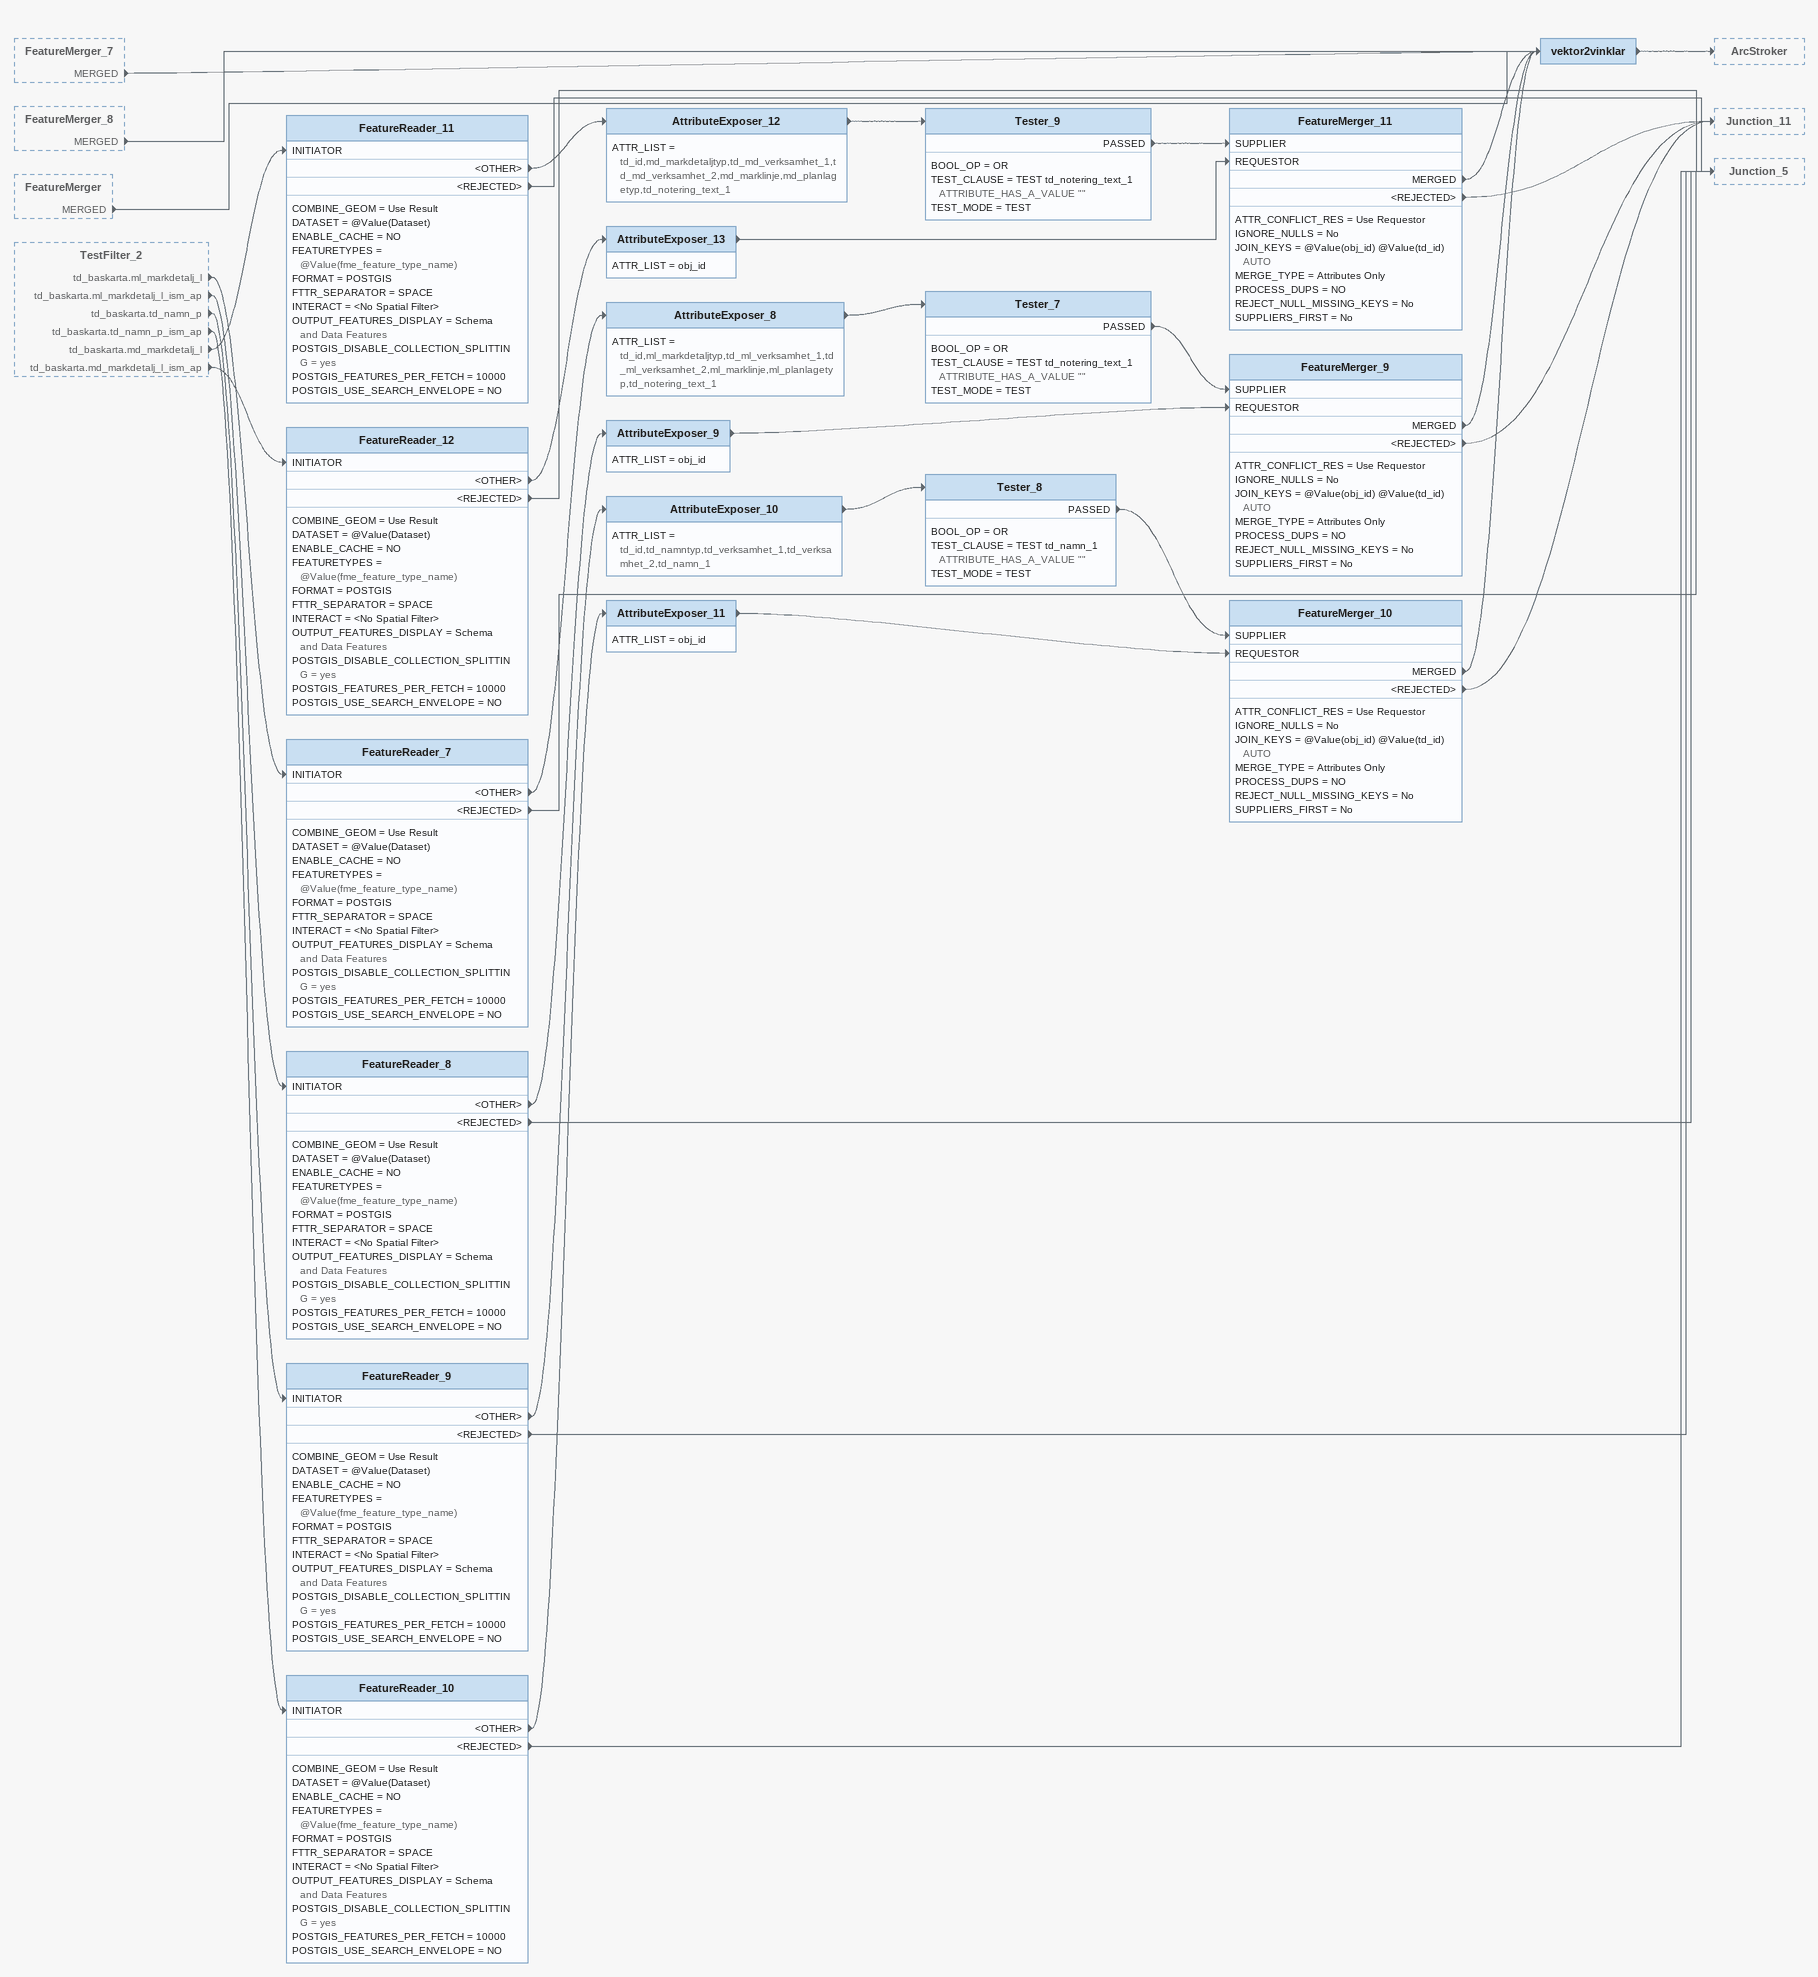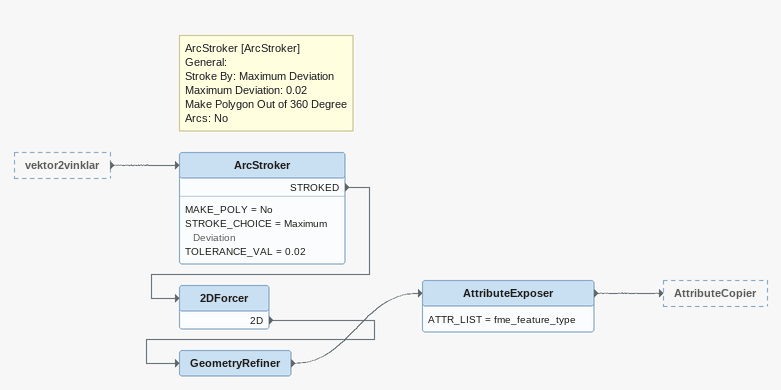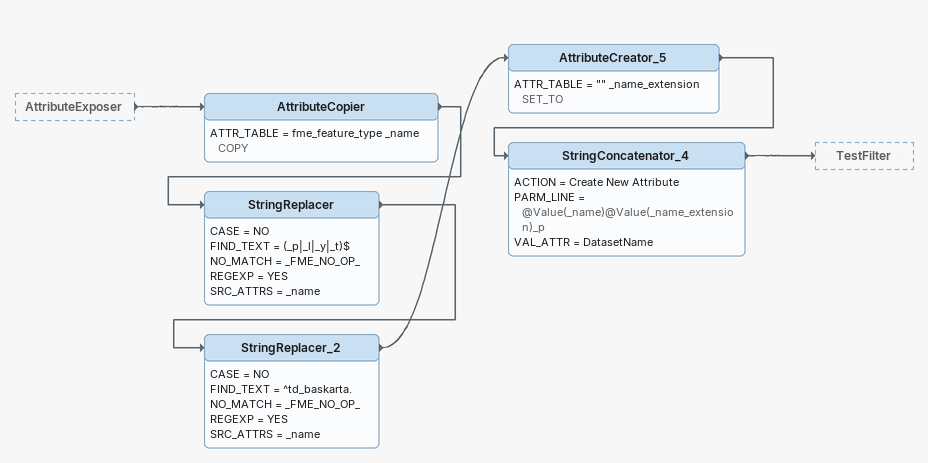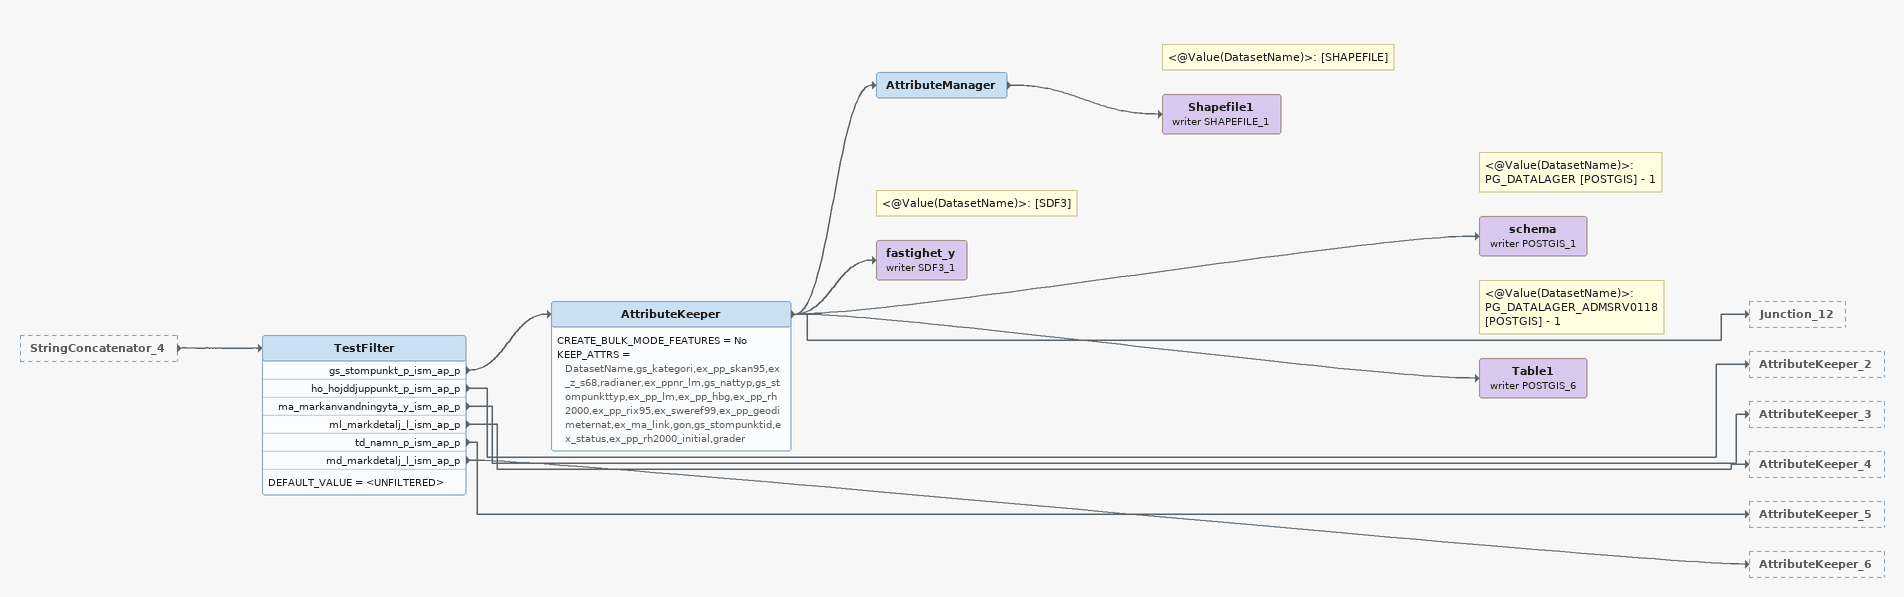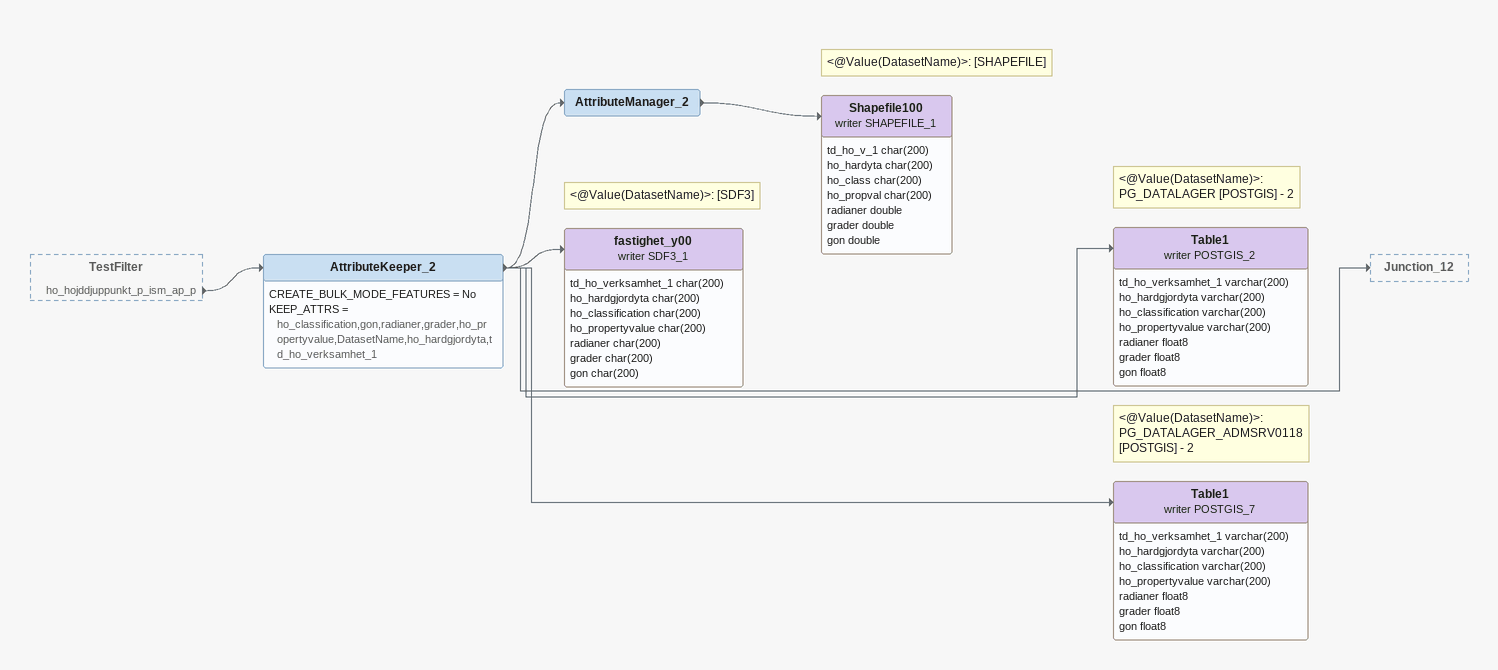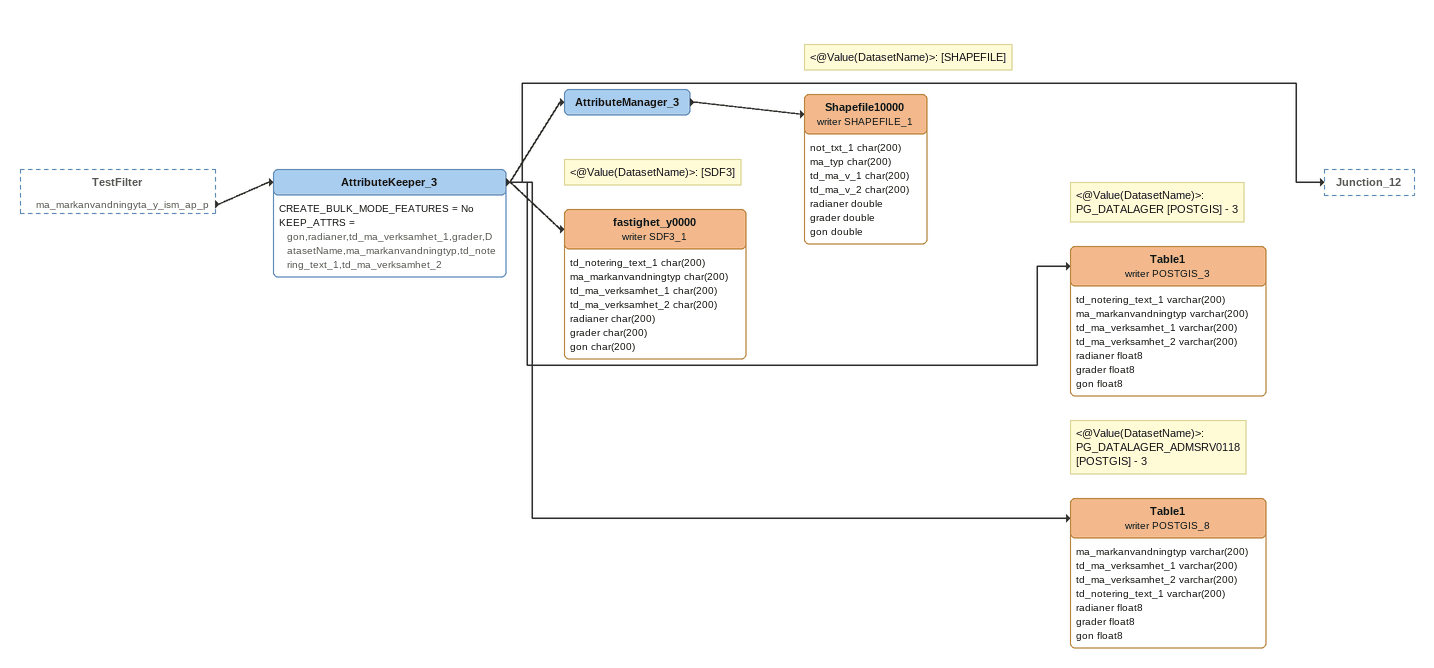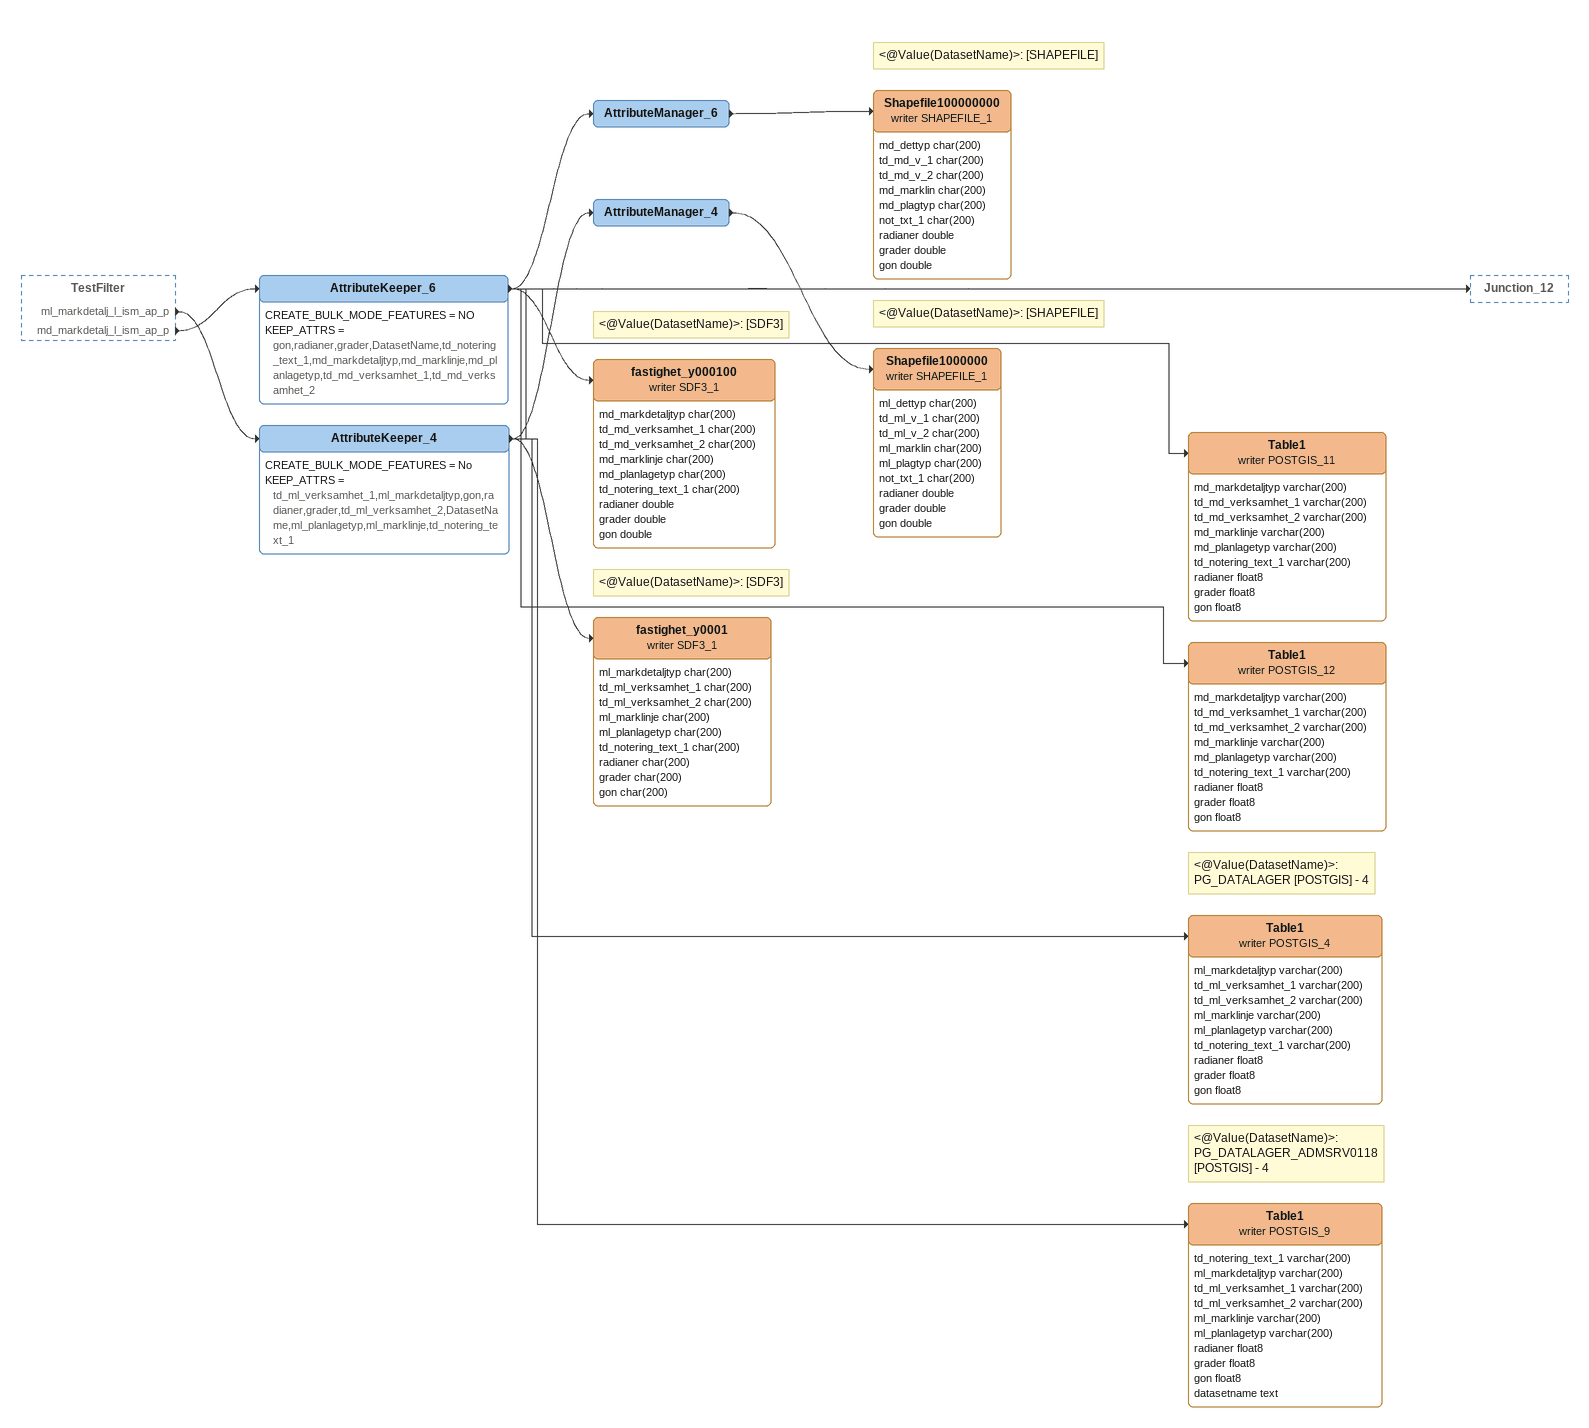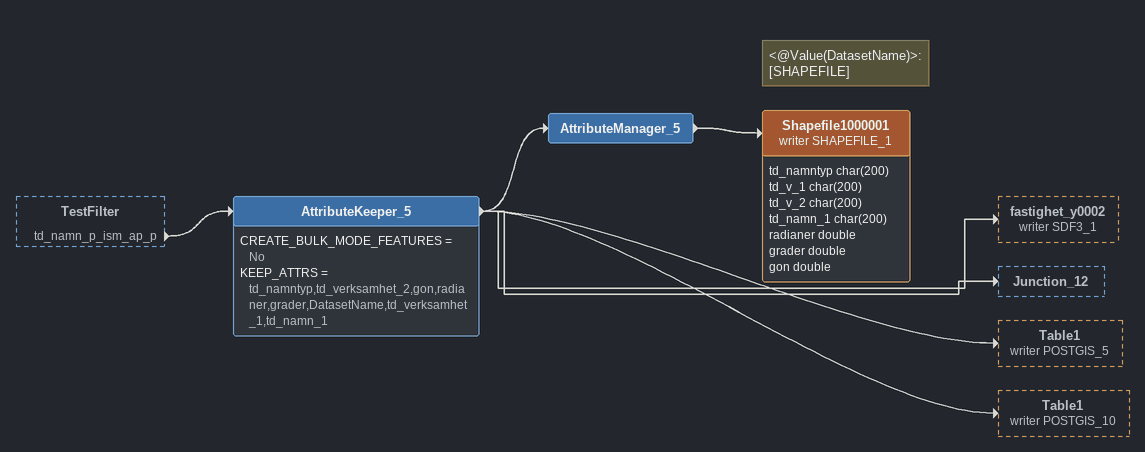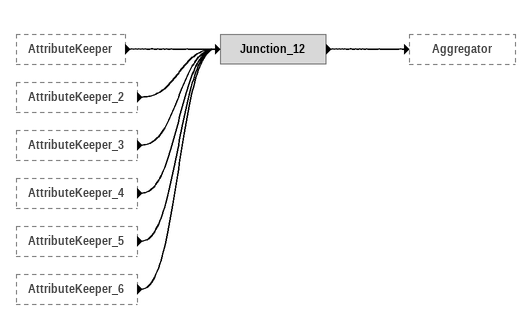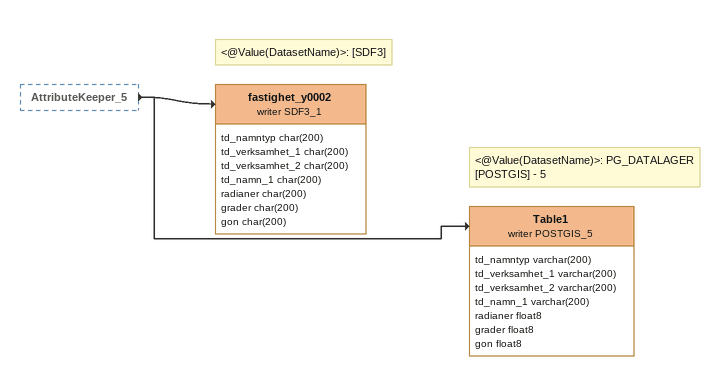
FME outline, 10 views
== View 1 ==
FeatureMerger_7 [outside]
    MERGED -> vektor2vinklar
FeatureMerger_8 [outside]
    MERGED -> vektor2vinklar
FeatureMerger [outside]
    MERGED -> vektor2vinklar
TestFilter_2 [outside]
    td_baskarta.ml_markdetalj_l -> FeatureReader_7 [INITIATOR]
    td_baskarta.ml_markdetalj_l_ism_ap -> FeatureReader_8 [INITIATOR]
    td_baskarta.td_namn_p -> FeatureReader_9 [INITIATOR]
    td_baskarta.td_namn_p_ism_ap -> FeatureReader_10 [INITIATOR]
    td_baskarta.md_markdetalj_l -> FeatureReader_11 [INITIATOR]
    td_baskarta.md_markdetalj_l_ism_ap -> FeatureReader_12 [INITIATOR]
FeatureReader_11
    COMBINE_GEOM = Use Result
    DATASET = @Value(Dataset)
    ENABLE_CACHE = NO
    FEATURETYPES = @Value(fme_feature_type_name)
    FORMAT = POSTGIS
    FTTR_SEPARATOR = SPACE
    INTERACT = <No Spatial Filter>
    OUTPUT_FEATURES_DISPLAY = Schema and Data Features
    POSTGIS_DISABLE_COLLECTION_SPLITTING = yes
    POSTGIS_FEATURES_PER_FETCH = 10000
    POSTGIS_USE_SEARCH_ENVELOPE = NO
    <OTHER> -> AttributeExposer_12
    <REJECTED> -> Junction_5
AttributeExposer_12
    ATTR_LIST = td_id,md_markdetaljtyp,td_md_verksamhet_1,td_md_verksamhet_2,md_marklinje,md_planlagetyp,td_notering_text_1
    -> Tester_9
Tester_9
    BOOL_OP = OR
    TEST_CLAUSE = TEST td_notering_text_1 ATTRIBUTE_HAS_A_VALUE ""
    TEST_MODE = TEST
    PASSED -> FeatureMerger_11 [SUPPLIER]
FeatureReader_12
    COMBINE_GEOM = Use Result
    DATASET = @Value(Dataset)
    ENABLE_CACHE = NO
    FEATURETYPES = @Value(fme_feature_type_name)
    FORMAT = POSTGIS
    FTTR_SEPARATOR = SPACE
    INTERACT = <No Spatial Filter>
    OUTPUT_FEATURES_DISPLAY = Schema and Data Features
    POSTGIS_DISABLE_COLLECTION_SPLITTING = yes
    POSTGIS_FEATURES_PER_FETCH = 10000
    POSTGIS_USE_SEARCH_ENVELOPE = NO
    <OTHER> -> AttributeExposer_13
    <REJECTED> -> Junction_5
AttributeExposer_13
    ATTR_LIST = obj_id
    -> FeatureMerger_11 [REQUESTOR]
FeatureMerger_11
    ATTR_CONFLICT_RES = Use Requestor
    IGNORE_NULLS = No
    JOIN_KEYS = @Value(obj_id) @Value(td_id) AUTO
    MERGE_TYPE = Attributes Only
    PROCESS_DUPS = NO
    REJECT_NULL_MISSING_KEYS = No
    SUPPLIERS_FIRST = No
    MERGED -> vektor2vinklar
    <REJECTED> -> Junction_11
FeatureReader_7
    COMBINE_GEOM = Use Result
    DATASET = @Value(Dataset)
    ENABLE_CACHE = NO
    FEATURETYPES = @Value(fme_feature_type_name)
    FORMAT = POSTGIS
    FTTR_SEPARATOR = SPACE
    INTERACT = <No Spatial Filter>
    OUTPUT_FEATURES_DISPLAY = Schema and Data Features
    POSTGIS_DISABLE_COLLECTION_SPLITTING = yes
    POSTGIS_FEATURES_PER_FETCH = 10000
    POSTGIS_USE_SEARCH_ENVELOPE = NO
    <OTHER> -> AttributeExposer_8
    <REJECTED> -> Junction_5
AttributeExposer_8
    ATTR_LIST = td_id,ml_markdetaljtyp,td_ml_verksamhet_1,td_ml_verksamhet_2,ml_marklinje,ml_planlagetyp,td_notering_text_1
    -> Tester_7
Tester_7
    BOOL_OP = OR
    TEST_CLAUSE = TEST td_notering_text_1 ATTRIBUTE_HAS_A_VALUE ""
    TEST_MODE = TEST
    PASSED -> FeatureMerger_9 [SUPPLIER]
FeatureReader_8
    COMBINE_GEOM = Use Result
    DATASET = @Value(Dataset)
    ENABLE_CACHE = NO
    FEATURETYPES = @Value(fme_feature_type_name)
    FORMAT = POSTGIS
    FTTR_SEPARATOR = SPACE
    INTERACT = <No Spatial Filter>
    OUTPUT_FEATURES_DISPLAY = Schema and Data Features
    POSTGIS_DISABLE_COLLECTION_SPLITTING = yes
    POSTGIS_FEATURES_PER_FETCH = 10000
    POSTGIS_USE_SEARCH_ENVELOPE = NO
    <OTHER> -> AttributeExposer_9
    <REJECTED> -> Junction_5
AttributeExposer_9
    ATTR_LIST = obj_id
    -> FeatureMerger_9 [REQUESTOR]
FeatureMerger_9
    ATTR_CONFLICT_RES = Use Requestor
    IGNORE_NULLS = No
    JOIN_KEYS = @Value(obj_id) @Value(td_id) AUTO
    MERGE_TYPE = Attributes Only
    PROCESS_DUPS = NO
    REJECT_NULL_MISSING_KEYS = No
    SUPPLIERS_FIRST = No
    MERGED -> vektor2vinklar
    <REJECTED> -> Junction_11
FeatureReader_9
    COMBINE_GEOM = Use Result
    DATASET = @Value(Dataset)
    ENABLE_CACHE = NO
    FEATURETYPES = @Value(fme_feature_type_name)
    FORMAT = POSTGIS
    FTTR_SEPARATOR = SPACE
    INTERACT = <No Spatial Filter>
    OUTPUT_FEATURES_DISPLAY = Schema and Data Features
    POSTGIS_DISABLE_COLLECTION_SPLITTING = yes
    POSTGIS_FEATURES_PER_FETCH = 10000
    POSTGIS_USE_SEARCH_ENVELOPE = NO
    <OTHER> -> AttributeExposer_10
    <REJECTED> -> Junction_5
AttributeExposer_10
    ATTR_LIST = td_id,td_namntyp,td_verksamhet_1,td_verksamhet_2,td_namn_1
    -> Tester_8
Tester_8
    BOOL_OP = OR
    TEST_CLAUSE = TEST td_namn_1 ATTRIBUTE_HAS_A_VALUE ""
    TEST_MODE = TEST
    PASSED -> FeatureMerger_10 [SUPPLIER]
FeatureReader_10
    COMBINE_GEOM = Use Result
    DATASET = @Value(Dataset)
    ENABLE_CACHE = NO
    FEATURETYPES = @Value(fme_feature_type_name)
    FORMAT = POSTGIS
    FTTR_SEPARATOR = SPACE
    INTERACT = <No Spatial Filter>
    OUTPUT_FEATURES_DISPLAY = Schema and Data Features
    POSTGIS_DISABLE_COLLECTION_SPLITTING = yes
    POSTGIS_FEATURES_PER_FETCH = 10000
    POSTGIS_USE_SEARCH_ENVELOPE = NO
    <OTHER> -> AttributeExposer_11
    <REJECTED> -> Junction_5
AttributeExposer_11
    ATTR_LIST = obj_id
    -> FeatureMerger_10 [REQUESTOR]
FeatureMerger_10
    ATTR_CONFLICT_RES = Use Requestor
    IGNORE_NULLS = No
    JOIN_KEYS = @Value(obj_id) @Value(td_id) AUTO
    MERGE_TYPE = Attributes Only
    PROCESS_DUPS = NO
    REJECT_NULL_MISSING_KEYS = No
    SUPPLIERS_FIRST = No
    MERGED -> vektor2vinklar
    <REJECTED> -> Junction_11
vektor2vinklar
    -> ArcStroker

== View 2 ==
vektor2vinklar [outside]
    -> ArcStroker
Note: ArcStroker [ArcStroker] / General: / Stroke By: Maximum Deviation / Maximum Deviation: 0.02 / Make Polygon Out of 360 Degree Arcs: No
ArcStroker
    MAKE_POLY = No
    STROKE_CHOICE = Maximum Deviation
    TOLERANCE_VAL = 0.02
    STROKED -> 2DForcer
2DForcer
    2D -> GeometryRefiner
GeometryRefiner
    -> AttributeExposer
AttributeExposer
    ATTR_LIST = fme_feature_type
    -> AttributeCopier

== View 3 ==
AttributeExposer [outside]
    -> AttributeCopier
AttributeCopier
    ATTR_TABLE = fme_feature_type _name COPY
    -> StringReplacer
StringReplacer
    CASE = NO
    FIND_TEXT = (_p|_l|_y|_t)$
    NO_MATCH = _FME_NO_OP_
    REGEXP = YES
    SRC_ATTRS = _name
    -> StringReplacer_2
StringReplacer_2
    CASE = NO
    FIND_TEXT = ^td_baskarta.
    NO_MATCH = _FME_NO_OP_
    REGEXP = YES
    SRC_ATTRS = _name
    -> AttributeCreator_5
AttributeCreator_5
    ATTR_TABLE = "" _name_extension SET_TO
    -> StringConcatenator_4
StringConcatenator_4
    ACTION = Create New Attribute
    PARM_LINE = @Value(_name)@Value(_name_extension)_p
    VAL_ATTR = DatasetName
    -> TestFilter

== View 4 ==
StringConcatenator_4 [outside]
    -> TestFilter
TestFilter
    DEFAULT_VALUE = <UNFILTERED>
    gs_stompunkt_p_ism_ap_p -> AttributeKeeper
    ho_hojddjuppunkt_p_ism_ap_p -> AttributeKeeper_2
    ma_markanvandningyta_y_ism_ap_p -> AttributeKeeper_3
    ml_markdetalj_l_ism_ap_p -> AttributeKeeper_4
    td_namn_p_ism_ap_p -> AttributeKeeper_5
    md_markdetalj_l_ism_ap_p -> AttributeKeeper_6
AttributeKeeper
    CREATE_BULK_MODE_FEATURES = No
    KEEP_ATTRS = DatasetName,gs_kategori,ex_pp_skan95,ex_z_s68,radianer,ex_ppnr_lm,gs_nattyp,gs_stompunkttyp,ex_pp_lm,ex_pp_hbg,ex_pp_rh2000,ex_pp_rix95,ex_sweref99,ex_pp_geodimeternat,ex_ma_link,gon,gs_stompunktid,ex_status,ex_pp_rh2000_initial,grader
    -> AttributeManager
    -> Junction_12
    -> fastighet_y (writer SDF3_1)
    -> schema (writer POSTGIS_1)
    -> Table1 (writer POSTGIS_6)
AttributeManager
    -> Shapefile1 (writer SHAPEFILE_1)
Note: <@Value(DatasetName)>: [SHAPEFILE]
Shapefile1 (writer SHAPEFILE_1)
Note: <@Value(DatasetName)>: PG_DATALAGER [POSTGIS] - 1
schema (writer POSTGIS_1)
Note: <@Value(DatasetName)>: [SDF3]
fastighet_y (writer SDF3_1)
Note: <@Value(DatasetName)>: PG_DATALAGER_ADMSRV0118 [POSTGIS] - 1
Table1 (writer POSTGIS_6)

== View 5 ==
TestFilter [outside]
    ho_hojddjuppunkt_p_ism_ap_p -> AttributeKeeper_2
AttributeKeeper_2
    CREATE_BULK_MODE_FEATURES = No
    KEEP_ATTRS = ho_classification,gon,radianer,grader,ho_propertyvalue,DatasetName,ho_hardgjordyta,td_ho_verksamhet_1
    -> Junction_12
    -> AttributeManager_2
    -> fastighet_y00 (writer SDF3_1)
    -> Table1 (writer POSTGIS_2)
    -> Table1 (writer POSTGIS_7)
AttributeManager_2
    -> Shapefile100 (writer SHAPEFILE_1)
Note: <@Value(DatasetName)>: [SHAPEFILE]
Shapefile100 (writer SHAPEFILE_1)
    attributes: td_ho_v_1 char(200), ho_hardyta char(200), ho_class char(200), ho_propval char(200), radianer double, grader double, gon double
Note: <@Value(DatasetName)>: PG_DATALAGER [POSTGIS] - 2
Table1 (writer POSTGIS_2)
    attributes: td_ho_verksamhet_1 varchar(200), ho_hardgjordyta varchar(200), ho_classification varchar(200), ho_propertyvalue varchar(200), radianer float8, grader float8, gon float8
Note: <@Value(DatasetName)>: [SDF3]
fastighet_y00 (writer SDF3_1)
    attributes: td_ho_verksamhet_1 char(200), ho_hardgjordyta char(200), ho_classification char(200), ho_propertyvalue char(200), radianer char(200), grader char(200), gon char(200)
Note: <@Value(DatasetName)>: PG_DATALAGER_ADMSRV0118 [POSTGIS] - 2
Table1 (writer POSTGIS_7)
    attributes: td_ho_verksamhet_1 varchar(200), ho_hardgjordyta varchar(200), ho_classification varchar(200), ho_propertyvalue varchar(200), radianer float8, grader float8, gon float8

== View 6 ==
TestFilter [outside]
    ma_markanvandningyta_y_ism_ap_p -> AttributeKeeper_3
AttributeKeeper_3
    CREATE_BULK_MODE_FEATURES = No
    KEEP_ATTRS = gon,radianer,td_ma_verksamhet_1,grader,DatasetName,ma_markanvandningtyp,td_notering_text_1,td_ma_verksamhet_2
    -> AttributeManager_3
    -> fastighet_y0000 (writer SDF3_1)
    -> Junction_12
    -> Table1 (writer POSTGIS_3)
    -> Table1 (writer POSTGIS_8)
AttributeManager_3
    -> Shapefile10000 (writer SHAPEFILE_1)
Note: <@Value(DatasetName)>: [SHAPEFILE]
Shapefile10000 (writer SHAPEFILE_1)
    attributes: not_txt_1 char(200), ma_typ char(200), td_ma_v_1 char(200), td_ma_v_2 char(200), radianer double, grader double, gon double
Note: <@Value(DatasetName)>: [SDF3]
fastighet_y0000 (writer SDF3_1)
    attributes: td_notering_text_1 char(200), ma_markanvandningtyp char(200), td_ma_verksamhet_1 char(200), td_ma_verksamhet_2 char(200), radianer char(200), grader char(200), gon char(200)
Note: <@Value(DatasetName)>: PG_DATALAGER [POSTGIS] - 3
Table1 (writer POSTGIS_3)
    attributes: td_notering_text_1 varchar(200), ma_markanvandningtyp varchar(200), td_ma_verksamhet_1 varchar(200), td_ma_verksamhet_2 varchar(200), radianer float8, grader float8, gon float8
Note: <@Value(DatasetName)>: PG_DATALAGER_ADMSRV0118 [POSTGIS] - 3
Table1 (writer POSTGIS_8)
    attributes: ma_markanvandningtyp varchar(200), td_ma_verksamhet_1 varchar(200), td_ma_verksamhet_2 varchar(200), td_notering_text_1 varchar(200), radianer float8, grader float8, gon float8

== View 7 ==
TestFilter [outside]
    ml_markdetalj_l_ism_ap_p -> AttributeKeeper_4
    md_markdetalj_l_ism_ap_p -> AttributeKeeper_6
AttributeKeeper_6
    CREATE_BULK_MODE_FEATURES = NO
    KEEP_ATTRS = gon,radianer,grader,DatasetName,td_notering_text_1,md_markdetaljtyp,md_marklinje,md_planlagetyp,td_md_verksamhet_1,td_md_verksamhet_2
    -> Junction_12
    -> AttributeManager_6
    -> fastighet_y000100 (writer SDF3_1)
    -> Table1 (writer POSTGIS_11)
    -> Table1 (writer POSTGIS_12)
AttributeManager_6
    -> Shapefile100000000 (writer SHAPEFILE_1)
Note: <@Value(DatasetName)>: [SHAPEFILE]
Shapefile100000000 (writer SHAPEFILE_1)
    attributes: md_dettyp char(200), td_md_v_1 char(200), td_md_v_2 char(200), md_marklin char(200), md_plagtyp char(200), not_txt_1 char(200), radianer double, grader double, gon double
Note: <@Value(DatasetName)>: [SDF3]
fastighet_y000100 (writer SDF3_1)
    attributes: md_markdetaljtyp char(200), td_md_verksamhet_1 char(200), td_md_verksamhet_2 char(200), md_marklinje char(200), md_planlagetyp char(200), td_notering_text_1 char(200), radianer double, grader double, gon double
Table1 (writer POSTGIS_11)
    attributes: md_markdetaljtyp varchar(200), td_md_verksamhet_1 varchar(200), td_md_verksamhet_2 varchar(200), md_marklinje varchar(200), md_planlagetyp varchar(200), td_notering_text_1 varchar(200), radianer float8, grader float8, gon float8
Table1 (writer POSTGIS_12)
    attributes: md_markdetaljtyp varchar(200), td_md_verksamhet_1 varchar(200), td_md_verksamhet_2 varchar(200), md_marklinje varchar(200), md_planlagetyp varchar(200), td_notering_text_1 varchar(200), radianer float8, grader float8, gon float8
AttributeKeeper_4
    CREATE_BULK_MODE_FEATURES = No
    KEEP_ATTRS = td_ml_verksamhet_1,ml_markdetaljtyp,gon,radianer,grader,td_ml_verksamhet_2,DatasetName,ml_planlagetyp,ml_marklinje,td_notering_text_1
    -> AttributeManager_4
    -> fastighet_y0001 (writer SDF3_1)
    -> Junction_12
    -> Table1 (writer POSTGIS_4)
    -> Table1 (writer POSTGIS_9)
AttributeManager_4
    -> Shapefile1000000 (writer SHAPEFILE_1)
Note: <@Value(DatasetName)>: [SHAPEFILE]
Shapefile1000000 (writer SHAPEFILE_1)
    attributes: ml_dettyp char(200), td_ml_v_1 char(200), td_ml_v_2 char(200), ml_marklin char(200), ml_plagtyp char(200), not_txt_1 char(200), radianer double, grader double, gon double
Note: <@Value(DatasetName)>: [SDF3]
fastighet_y0001 (writer SDF3_1)
    attributes: ml_markdetaljtyp char(200), td_ml_verksamhet_1 char(200), td_ml_verksamhet_2 char(200), ml_marklinje char(200), ml_planlagetyp char(200), td_notering_text_1 char(200), radianer char(200), grader char(200), gon char(200)
Note: <@Value(DatasetName)>: PG_DATALAGER [POSTGIS] - 4
Table1 (writer POSTGIS_4)
    attributes: ml_markdetaljtyp varchar(200), td_ml_verksamhet_1 varchar(200), td_ml_verksamhet_2 varchar(200), ml_marklinje varchar(200), ml_planlagetyp varchar(200), td_notering_text_1 varchar(200), radianer float8, grader float8, gon float8
Note: <@Value(DatasetName)>: PG_DATALAGER_ADMSRV0118 [POSTGIS] - 4
Table1 (writer POSTGIS_9)
    attributes: td_notering_text_1 varchar(200), ml_markdetaljtyp varchar(200), td_ml_verksamhet_1 varchar(200), td_ml_verksamhet_2 varchar(200), ml_marklinje varchar(200), ml_planlagetyp varchar(200), radianer float8, grader float8, gon float8, datasetname text

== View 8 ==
TestFilter [outside]
    td_namn_p_ism_ap_p -> AttributeKeeper_5
AttributeKeeper_5
    CREATE_BULK_MODE_FEATURES = No
    KEEP_ATTRS = td_namntyp,td_verksamhet_2,gon,radianer,grader,DatasetName,td_verksamhet_1,td_namn_1
    -> AttributeManager_5
    -> fastighet_y0002 (writer SDF3_1)
    -> Junction_12
    -> Table1 (writer POSTGIS_5)
    -> Table1 (writer POSTGIS_10)
AttributeManager_5
    -> Shapefile1000001 (writer SHAPEFILE_1)
Note: <@Value(DatasetName)>: [SHAPEFILE]
Shapefile1000001 (writer SHAPEFILE_1)
    attributes: td_namntyp char(200), td_v_1 char(200), td_v_2 char(200), td_namn_1 char(200), radianer double, grader double, gon double

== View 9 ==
AttributeKeeper [outside]
    -> Junction_12
AttributeKeeper_2 [outside]
    -> Junction_12
AttributeKeeper_3 [outside]
    -> Junction_12
AttributeKeeper_4 [outside]
    -> Junction_12
AttributeKeeper_5 [outside]
    -> Junction_12
AttributeKeeper_6 [outside]
    -> Junction_12
Junction_12
    -> Aggregator

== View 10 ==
AttributeKeeper_5 [outside]
    -> fastighet_y0002 (writer SDF3_1)
    -> Table1 (writer POSTGIS_5)
Note: <@Value(DatasetName)>: [SDF3]
fastighet_y0002 (writer SDF3_1)
    attributes: td_namntyp char(200), td_verksamhet_1 char(200), td_verksamhet_2 char(200), td_namn_1 char(200), radianer char(200), grader char(200), gon char(200)
Note: <@Value(DatasetName)>: PG_DATALAGER [POSTGIS] - 5
Table1 (writer POSTGIS_5)
    attributes: td_namntyp varchar(200), td_verksamhet_1 varchar(200), td_verksamhet_2 varchar(200), td_namn_1 varchar(200), radianer float8, grader float8, gon float8
